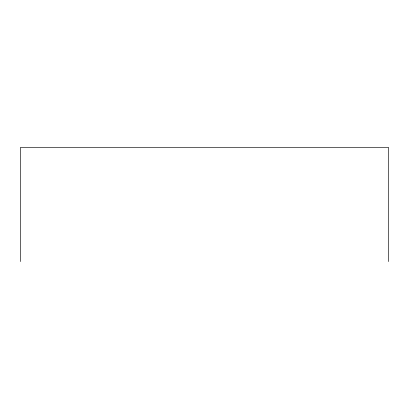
<?xml version="1.0" encoding="UTF-8"?>
<svg xmlns="http://www.w3.org/2000/svg" width="409" height="409" viewBox="0 0 409 409"><rect width="100%" height="100%" fill="white"/><g stroke="black" fill="none" stroke-linecap="round" stroke-linejoin="round"><path stroke-width="0.61" d="M388.55 261.561L388.55 147.439L20.45 147.439L20.45 261.561"/></g></svg>
